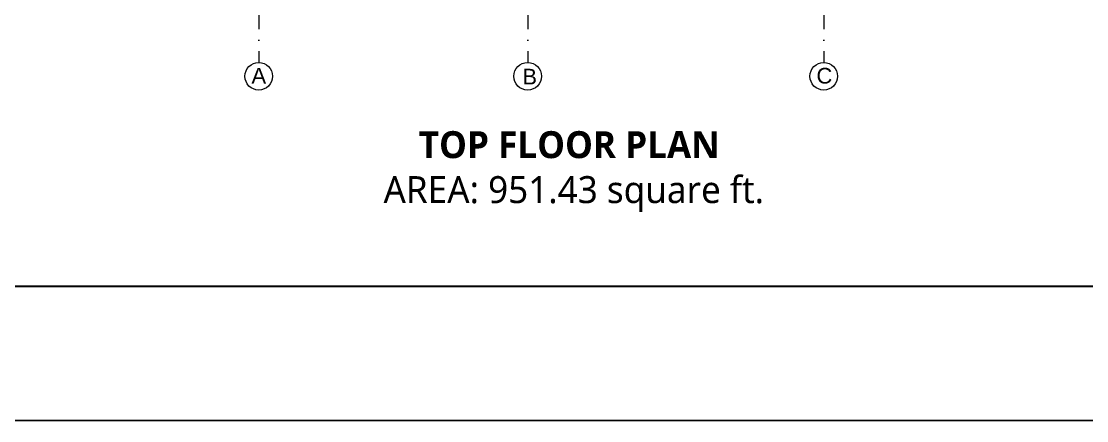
# Model space of a CAD drawing. Header units: inches. Extents: x -71 to 2682309, y -3332 to 801571.
# Drawn here: x 2667740 to 2668334, y 796977 to 797199 of the extents above; entities that cross this region are included whole.
import ezdxf

# ---------------------------------------------------------------- set-up
doc = ezdxf.new("R2010")
doc.units = ezdxf.units.IN
doc.header["$MEASUREMENT"] = 0
doc.linetypes.add('ACAD_ISO04W100', pattern=[30, 24, -3, 0, -3])
doc.linetypes.add('ACAD_ISO10W100', pattern=[18, 12, -3, 0, -3])
for name, color, linetype, lineweight in [('BORDER', 5, 'Continuous', 60), ('CENTER  LINE RA', 10, 'ACAD_ISO04W100', 18), ('Text', 7, 'Continuous', 20), ('TEXT RA', 254, 'Continuous', 20), ('TEXTURE EA', 8, 'ACAD_ISO10W100', 9)]:
    doc.layers.add(name, color=color, linetype=linetype, lineweight=lineweight)
doc.styles.get("Standard").update_dxf_attribs({"font": 'arial.ttf'})

msp = doc.modelspace()

# ---------------------------------------------------------------- linework, layer by layer
at = {"layer": 'BORDER', "lineweight": 30}
msp.add_lwpolyline([(2670631.06, 799142.64), (2669094.96, 799142.64), (2667654.44, 799142.64), (2667654.44, 798094.24), (2667654.44, 797051.99), (2669094.96, 797051.99), (2670631.06, 797051.99)], dxfattribs=at)
at = {"layer": 'CENTER  LINE RA', "linetype": 'ACAD_ISO10W100', "ltscale": 2}
for p, q in [((2667872.37, 798049.3), (2667872.37, 797176.57)), ((2668022.27, 798049.3), (2668022.27, 797176.57)), ((2668187.27, 798049.3), (2668187.27, 797176.57))]:
    msp.add_line(p, q, dxfattribs=at)
at = {"layer": 'Defpoints'}
msp.add_lwpolyline([(2667525.87, 799217.43), (2670693.87, 799217.43), (2670693.87, 796977.2), (2667525.87, 796977.2)], close=True, dxfattribs=at)
at = {"layer": 'TEXTURE EA', "linetype": 'ByBlock', "ltscale": 2}
for centre in [(2667872.37, 797168.88), (2668022.27, 797168.88), (2668187.27, 797168.88)]:
    msp.add_circle(centre, 7.69, dxfattribs=at)

# ---------------------------------------------------------------- texts
at = {"layer": 'Text', "insert": (2668045.42, 797115.78), "char_height": 15, "width": 319.1927, "attachment_point": 5}
msp.add_mtext('{\\fTrebuchet MS|b1|i0|c0|p34;TOP FLOOR PLAN\\P\\fTrebuchet MS|b0|i0|c0|p34; AREA: 951.43 square ft. }', dxfattribs=at)
at = {"layer": 'TEXT RA', "char_height": 8.76, "attachment_point": 1}
for s, insert in [('A', (2667868.32, 797173.56)), ('B', (2668019.31, 797173.06)), ('C', (2668183.21, 797173.56))]:
    msp.add_mtext_dynamic_manual_height_columns(s, width=8.7644, gutter_width=43.82, heights=[0], dxfattribs=dict(at, insert=insert))

doc.saveas('drawing.dxf')
